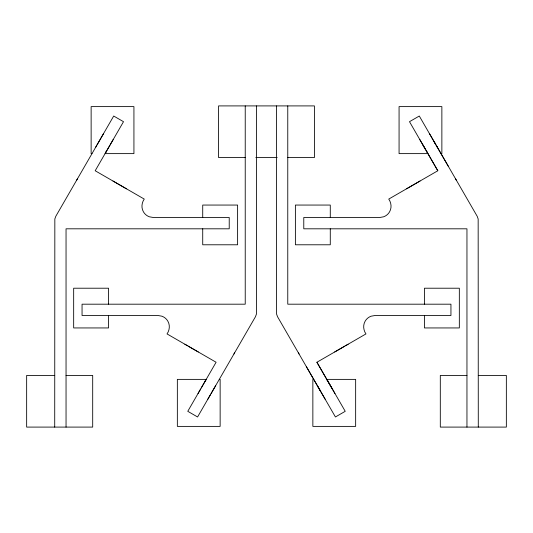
<?xml version="1.0" encoding="UTF-8"?>
<svg xmlns="http://www.w3.org/2000/svg" width="533" height="533" viewBox="0 0 533 533"><rect width="100%" height="100%" fill="white"/><g stroke="black" fill="none" stroke-linecap="round" stroke-linejoin="round"><path stroke-width="0.8" d="M103.429 133.81L100.87 138.247M113.243 139.473L110.677 143.91M198.036 393.527L200.601 389.09M207.85 399.19L210.408 394.753M76.699 180.107L77.338 179.008M97.033 144.889L100.211 139.386M106.847 150.559L110.025 145.049M201.254 387.951L205.825 380.036M204.912 381.608L206.198 379.376L177.349 379.376L177.349 426.387L220.142 426.387L220.142 379.376L219.29 379.376M211.068 393.614L215.638 385.699M234.58 352.893L233.94 353.992M96.553 145.722L95.64 147.301M105.454 152.964L106.36 151.392L105.074 153.624L133.93 153.624L133.93 106.613L91.136 106.613L91.136 153.624L91.989 153.624M420.031 181.02L406.539 188.809M334.691 351.98L344.811 346.137M419.757 139.473L437.813 170.753L388.757 199.076C391.355 202.767 391.902 207.857 389.57 211.821A11.4 11.4 0 0 1 385.426 215.965L383.633 216.798L379.756 217.484L303.777 217.484L303.777 228.81L466.955 228.81L466.955 427.093M334.964 393.527L316.908 362.247L365.964 333.925C363.366 330.233 362.82 325.143 365.152 321.179A11.4 11.4 0 0 1 369.296 317.035L371.088 316.202L374.965 315.516L450.945 315.516L450.945 304.19L287.767 304.19L287.767 105.907M345.77 345.584L348.182 344.191M427.926 153.624L399.07 153.624L399.07 106.613L441.864 106.613L441.864 153.624L441.011 153.624M245.233 157.561L218.583 157.561L218.583 105.907L314.417 105.907L314.417 157.561L287.767 157.561M255.8 157.561L277.2 157.561M54.712 375.439L26.65 375.439L26.65 427.093L92.695 427.093L92.695 375.439L66.045 375.439M466.955 375.439L440.305 375.439L440.305 427.093L506.35 427.093L506.35 375.439L478.288 375.439M313.71 379.376L312.858 379.376L312.858 426.387L355.651 426.387L355.651 379.376L326.802 379.376L331.746 387.951M126.461 188.809L112.969 181.02M184.818 344.191L187.23 345.584M188.189 346.137L198.309 351.98M437.36 147.301L436.447 145.722M427.546 152.964L426.64 151.392M327.175 380.036L328.088 381.608M317.362 385.699L325.15 399.19M448.246 166.149L429.571 133.81M435.414 143.93L434.142 141.725M455.662 179.008L456.301 180.107M425.6 149.593L422.975 145.049M299.06 353.992L298.42 352.893M437.813 170.753L409.491 121.691L419.298 116.027L477.188 216.285L478.161 218.963L478.288 427.093M316.908 362.247L345.231 411.309L335.424 416.973L277.533 316.715L276.56 314.037L276.434 105.907M306.482 366.851L320.58 391.275M424.441 304.19L424.441 288.213L459.333 288.213L459.333 327.942L424.441 327.942L424.441 315.516M330.28 217.484L330.28 205.058L295.389 205.058L295.389 244.787L330.28 244.787L330.28 228.81M256.566 105.907L256.44 314.037L255.467 316.715L197.576 416.973L187.769 411.309L216.092 362.247L167.036 333.925C169.634 330.233 170.18 325.143 167.848 321.179A11.4 11.4 0 0 0 163.704 317.035L161.912 316.202L158.035 315.516L82.055 315.516L82.055 304.19L245.233 304.19L245.233 105.907M202.72 217.484L202.72 205.058L237.611 205.058L237.611 244.787L202.72 244.787L202.72 228.81M108.559 304.19L108.559 288.213L73.667 288.213L73.667 327.942L108.559 327.942L108.559 315.516M66.045 427.093L66.045 228.81L229.223 228.81L229.223 217.484L153.244 217.484L149.367 216.798L147.574 215.965A11.4 11.4 0 0 1 143.43 211.821C141.098 207.857 141.645 202.767 144.243 199.076L95.187 170.753L123.509 121.691L113.702 116.027L55.812 216.285L54.839 218.963L54.712 427.093"/></g></svg>
